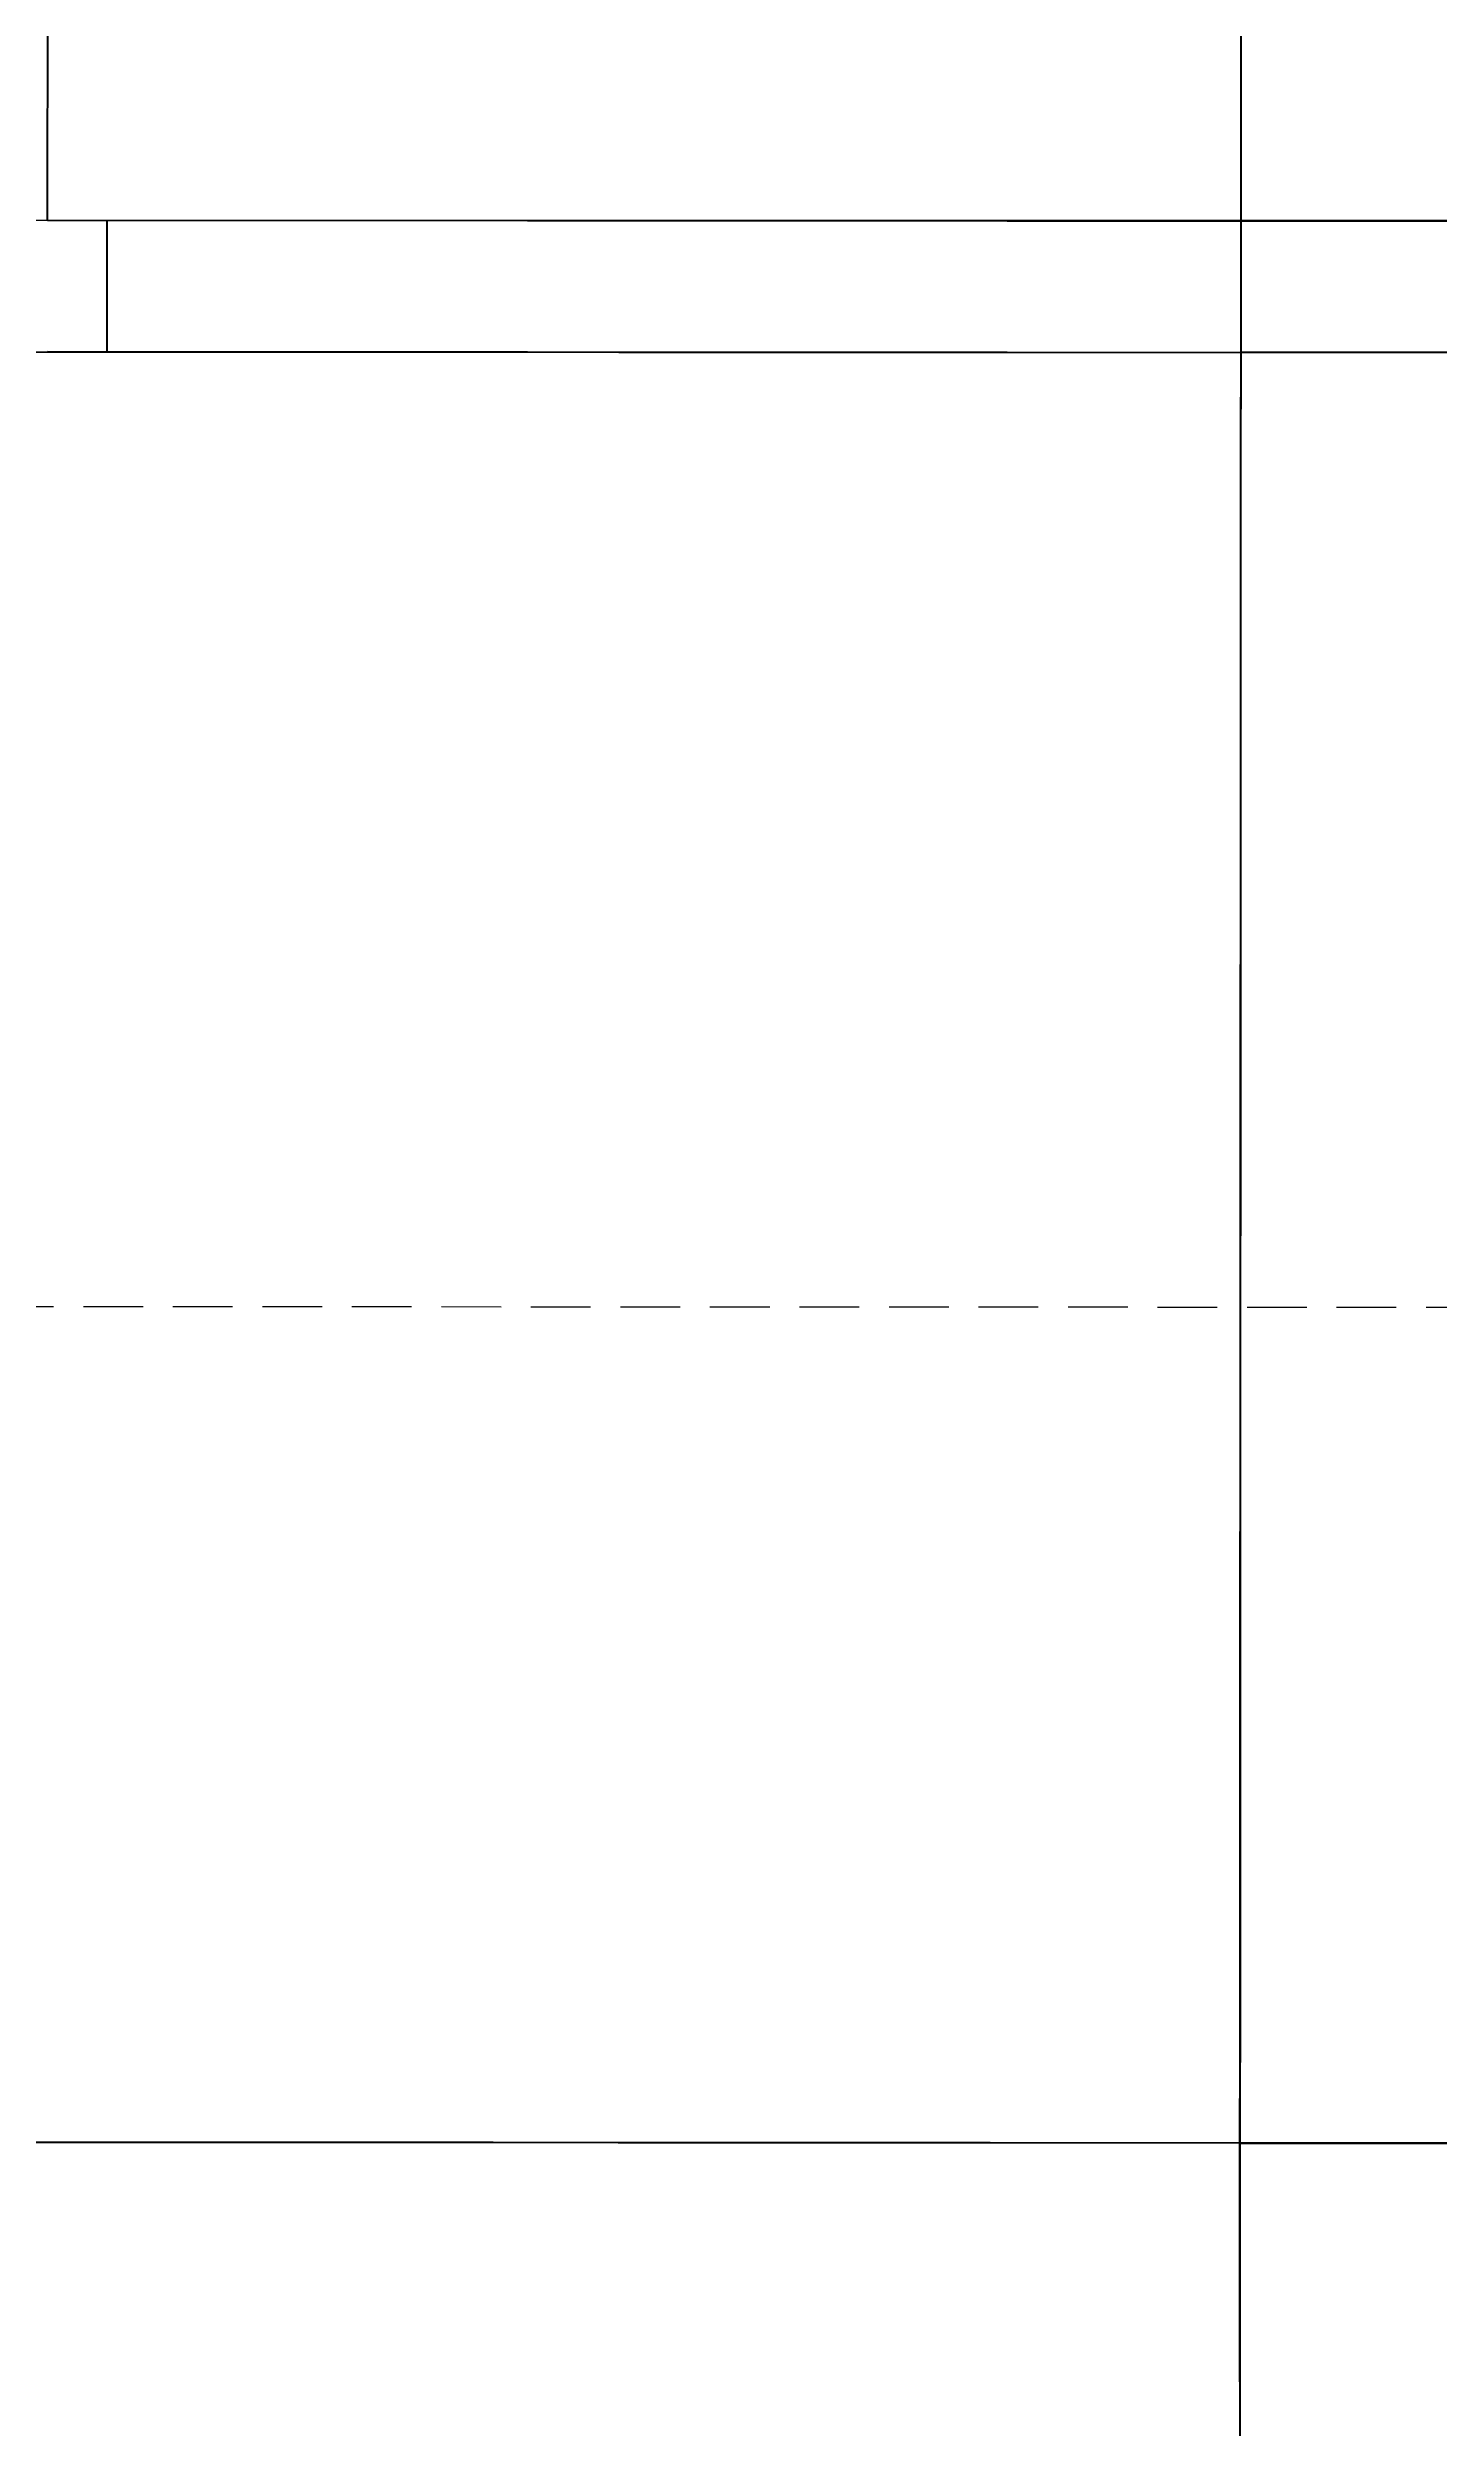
# Model space of a CAD drawing. Header units: millimetres. Extents: x 845401 to 948039, y 511594 to 550263.
# Drawn here: x 902830.53 to 902842.16, y 537223.27 to 537243.18 of the extents above; entities that cross this region are included whole.
import ezdxf

# ---------------------------------------------------------------- set-up
doc = ezdxf.new("R2010")
doc.units = ezdxf.units.MM
doc.linetypes.add('CENTER', pattern=[0])
doc.linetypes.add('DASHED', pattern=[0.75, 0.5, -0.25])
for name, color, linetype in [('00', 7, 'Continuous'), ('1轮廓实线层', 7, 'Continuous'), ('3中心线层', 1, 'CENTER'), ('4虚线层', 6, 'DASHED')]:
    doc.layers.add(name, color=color, linetype=linetype)
doc.layers.add('A-剖-0.10mm.......SECT-L01', color=255, linetype='Continuous', lineweight=18)
doc.layers.add('物流设备', color=7, linetype='Continuous', lineweight=5)
doc.styles.add('PC_TEXTSTYLE', font='isocp.shx', dxfattribs={"width": 0.8, "bigfont": 'hzfs.shx'})

# ---------------------------------------------------------------- blocks, each defined once
blk = doc.blocks.new('*U100537')
at = {"color": 4}
blk.add_lwpolyline([(0, -600), (7920.603, -600), (7920.603, 600), (0, 600)], close=True, dxfattribs=at)
for tag, p in [('设备编号', (485.238, 55.288)), ('设备高度', (489.749, -155.563))]:
    blk.add_attdef(tag, p, '', height=100)
at = {"flags": 1}
blk.add_attdef('设备类型', (14421.904, -37.083), '', height=100, dxfattribs=at)
blk = doc.blocks.new('6304')
at = {"layer": '1轮廓实线层'}
for p, q in [((1622.417, 1392.476), (1622.417, 1417.376)), ((1637.417, 1417.376), (1637.417, 1392.476))]:
    blk.add_line(p, q, dxfattribs=at)
at = {"layer": '1轮廓实线层', "extrusion": (0, 1.22461e-16, -1)}
for p, q in [((1622.417, 1392.476), (1622.417, 1367.576)), ((1637.417, 1367.576), (1637.417, 1392.476))]:
    blk.add_line(p, q, dxfattribs=at)
at = {"layer": '3中心线层'}
blk.add_line((1620.417, 1392.476), (1639.417, 1392.476), dxfattribs=at)
at = {"style": 'PC_TEXTSTYLE'}
blk.add_text('TH_SUPERPART', height=1e-29, dxfattribs=at).set_placement((1622.417, 1392.476))
blk = doc.blocks.new('*U100479')
at = {"color": 7, "linetype": 'Continuous', "lineweight": 25}
for p, q in [((-2783.638, 1631.118), (-2783.638, 1671.518)), ((-2783.638, 1631.118), (-2803.638, 1631.118)), ((-2784.138, 1630.018), (-2784.138, 1631.118)), ((-2783.638, 1630.018), (-2803.638, 1630.018)), ((-2817.638, 1615.018), (-2769.638, 1615.018)), ((-2806.138, 1615.018), (-2781.138, 1615.018))]:
    blk.add_line(p, q, dxfattribs=at)
at = {"layer": '3中心线层'}
blk.add_line((-2793.638, 417.018), (-2793.638, 1647.018), dxfattribs=at)
at = {"layer": '4虚线层', "linetype": 'DASHED', "lineweight": 18}
blk.add_line((-1889.942, 1622.02), (-2854.138, 1622.02), dxfattribs=at)
at = {"rotation": 90}
blk.add_blockref('6304', (-1401.161, -7.4), dxfattribs=at)
blk = doc.blocks.new('C线')
at = {"xscale": -1, "rotation": 359.9712527628268}
blk.add_blockref('*U100479', (981915.903, 474449.796, -3.592), dxfattribs=at)
at = {"layer": '物流设备', "color": 0}
blk.add_blockref('*U100537', (979688.08, 475479.516, 25.376), dxfattribs=at)
blk = doc.blocks.new('BC线平台')
at = {"layer": 'A-剖-0.10mm.......SECT-L01'}
h = blk.add_hatch(dxfattribs=at)
h.set_pattern_fill('CROSS', color=2, scale=50)
h.set_pattern_definition([(0, (691447.87, 341554.85), (317.5, 317.5), [158.75, -476.25]), (90, (691527.24, 341475.47), (-317.5, 317.5), [158.75, -476.25])])
h.paths.add_polyline_path([(772874.462, 370095.421), (786169.72, 370095.421), (786169.72, 367097.042), (772874.462, 367097.042)])

msp = doc.modelspace()

# ---------------------------------------------------------------- block references
at = {"layer": '00'}
for name, p in [('BC线平台', (120688.345, 168041.308, -0.976)), ('C线', (-81869.829, 61162.217))]:
    msp.add_blockref(name, p, dxfattribs=at)

doc.saveas('drawing.dxf')
